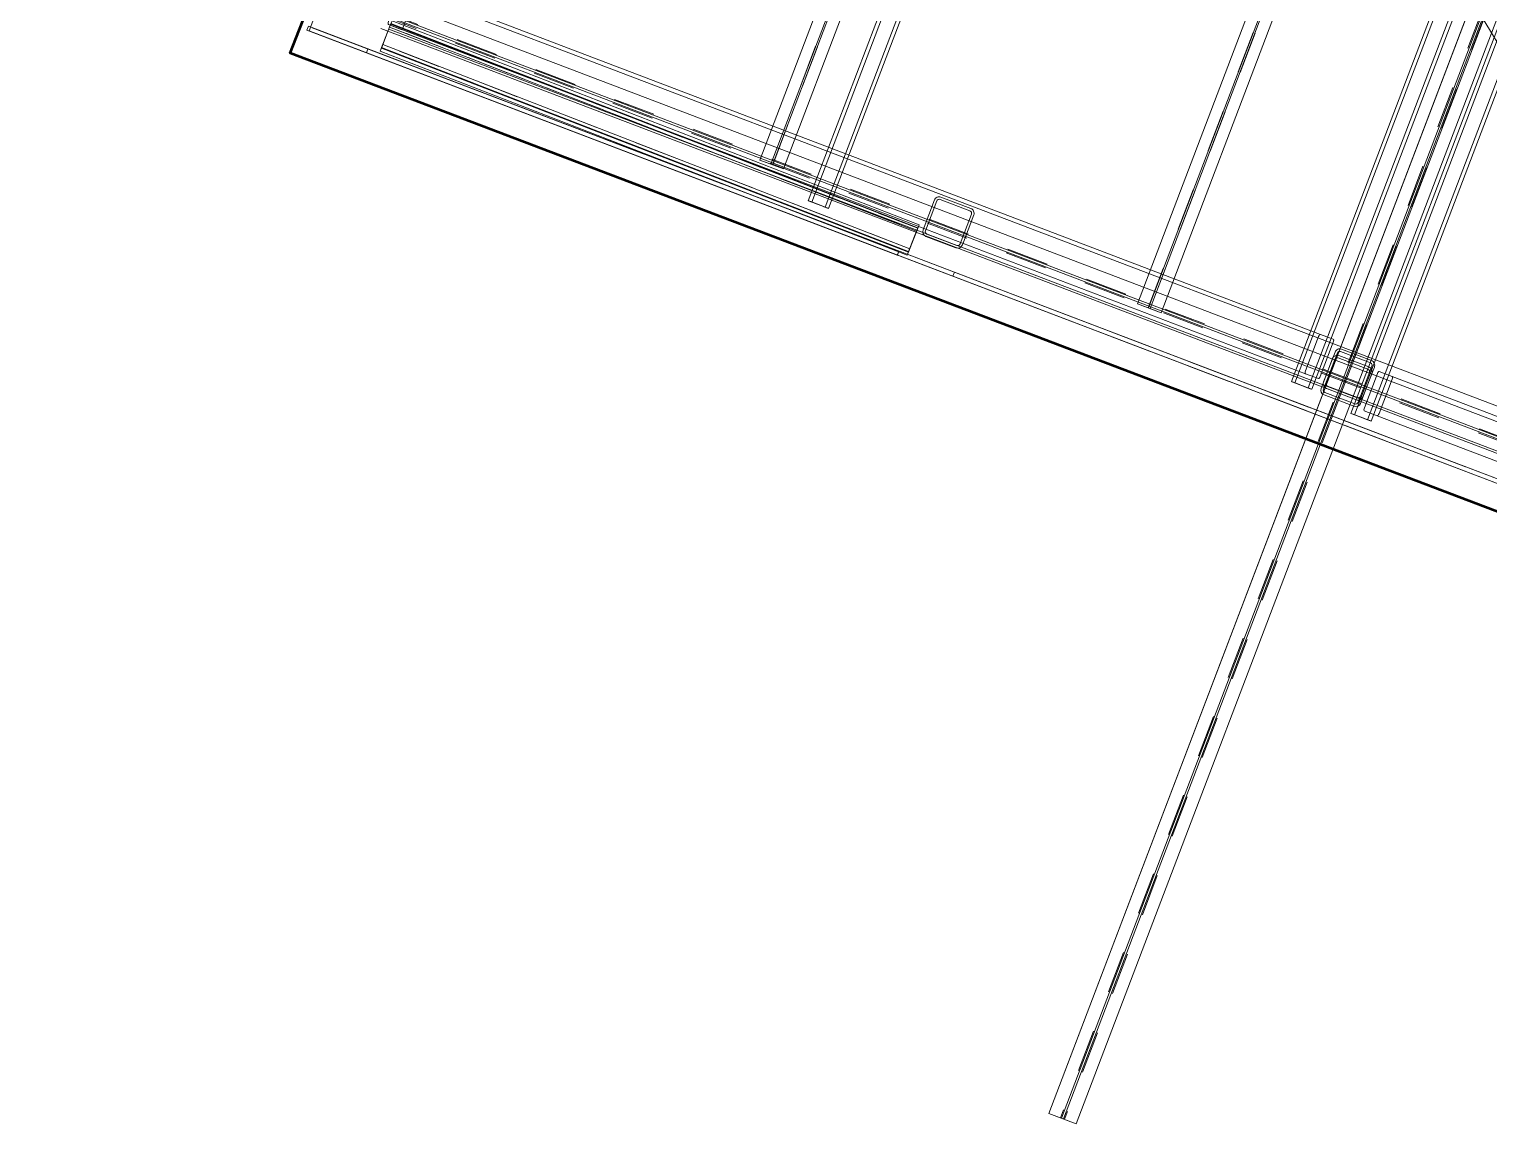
# Model space of a CAD drawing. Header units: metres. Extents: x -207 to 292, y -187 to 169.
# Drawn here: x -86.899 to -83.43, y -26.716 to -24.115 of the extents above; entities that cross this region are included whole.
import ezdxf

# ---------------------------------------------------------------- set-up
doc = ezdxf.new("R2010")
doc.units = ezdxf.units.M
for name, pattern in [('Elevado', [0.003969, 0.002381, -0.001587]), ('Oculto', [0.007144, 0.004763, -0.002381]), ('Overhead', [0.003969, 0.002381, -0.001587])]:
    doc.linetypes.add(name, pattern=pattern)
for name, color, linetype, lineweight in [('A-DETL-GENF', 7, 'Continuous', 9), ('A-DETL-MEDM', 7, 'Continuous', 9), ('A-DOOR', 7, 'Continuous', 9), ('A-GLAZ', 7, 'Continuous', 9), ('A-ROOF', 7, 'Continuous', 9), ('edificios', 7, 'Continuous', 50), ('EQUIPOS PIS', 7, 'Continuous', 9), ('I-WALL', 7, 'Continuous', 9), ('S-BEAM', 7, 'Continuous', 9), ('S-COLS', 7, 'Continuous', 9)]:
    doc.layers.add(name, color=color, linetype=linetype, lineweight=lineweight)
doc.layers.add('PR10-ARQ-PL-001-Emplazamiento-C-1_dwg', color=7, linetype='Continuous', lineweight=9, true_color=0x767676)

# ---------------------------------------------------------------- blocks, each defined once
blk = doc.blocks.new('FCA_N_Columna de acero - 100 x 100 mm-2088824-PLANTA EMPLAZAMIENTO ACTUALIZADO')
at = {"layer": 'S-COLS'}
for p, q in [((-0.05, -0.038), (-0.05, 0.038)), ((-0.05, -0.038), (-0.05, 0.038)), ((-0.044, 0.038), (-0.044, -0.038)), ((-0.044, 0.038), (-0.044, -0.038)), ((-0.038, 0.05), (0.038, 0.05)), ((-0.038, 0.05), (0.038, 0.05)), ((0.038, 0.044), (-0.038, 0.044)), ((0.038, 0.044), (-0.038, 0.044)), ((0.044, -0.038), (0.044, 0.038)), ((0.044, -0.038), (0.044, 0.038)), ((0.05, 0.038), (0.05, -0.038)), ((0.05, 0.038), (0.05, -0.038)), ((-0.038, -0.044), (0.038, -0.044)), ((-0.038, -0.044), (0.038, -0.044)), ((0.038, -0.05), (-0.038, -0.05)), ((0.038, -0.05), (-0.038, -0.05))]:
    blk.add_line(p, q, dxfattribs=at)
for centre, radius, start, end in [((-0.038, 0.038), 0.012, 90, 180), ((-0.038, 0.038), 0.012, 90, 180), ((-0.038, 0.038), 0.006, 90, 180), ((-0.038, 0.038), 0.006, 90, 180), ((0.038, 0.038), 0.012, 360, 90), ((0.038, 0.038), 0.012, 360, 90), ((0.038, 0.038), 0.006, 360, 90), ((0.038, 0.038), 0.006, 360, 90), ((-0.038, -0.038), 0.012, 180, 270), ((-0.038, -0.038), 0.012, 180, 270), ((-0.038, -0.038), 0.006, 180, 270), ((-0.038, -0.038), 0.006, 180, 270), ((0.038, -0.038), 0.012, 270, 360), ((0.038, -0.038), 0.006, 270, 360), ((0.038, -0.038), 0.012, 270, 360), ((0.038, -0.038), 0.006, 270, 360)]:
    blk.add_arc(centre, radius, start, end, dxfattribs=at)
blk = doc.blocks.new('MT-T estructural - MT100X6_0-2095929-PLANTA EMPLAZAMIENTO ACTUALIZADO')
at = {"layer": 'S-BEAM'}
for p, q in [((-5.9815, 0.03), (5.9815, 0.03)), ((-5.9815, 0.03), (5.9815, 0.03)), ((5.9815, 0.002), (-5.9815, 0.002)), ((-5.9815, 0.002), (5.9815, 0.002)), ((5.9815, 0.0068), (5.9815, 0.03)), ((5.9815, 0.03), (5.9815, -0.03)), ((5.9815, 0.0068), (5.9815, 0.002)), ((5.9815, -0.002), (5.9815, 0.002)), ((-5.9815, -0.002), (5.9815, -0.002)), ((-5.9815, -0.002), (5.9815, -0.002)), ((5.9815, -0.03), (-5.9815, -0.03)), ((-5.9815, -0.03), (5.9815, -0.03)), ((5.9815, -0.002), (5.9815, -0.0068)), ((5.9815, -0.03), (5.9815, -0.0068))]:
    blk.add_line(p, q, dxfattribs=at)
at = {"layer": 'S-BEAM', "linetype": 'Oculto'}
for p, q in [((5.9815, 0.0025), (-5.9815, 0.0025)), ((5.9815, -0.0025), (-5.9815, -0.0025))]:
    blk.add_line(p, q, dxfattribs=at)
blk = doc.blocks.new('UC-Perfil universal - 120x070x50UC-2123569-PLANTA EMPLAZAMIENTO ACTUALIZADO')
at = {"layer": 'S-BEAM'}
for p, q in [((2.439, 0.035), (-2.44, 0.035)), ((-2.44, 0.035), (2.439, 0.035)), ((-2.44, 0.035), (2.439, 0.035)), ((-2.44, 0.035), (2.439, 0.035)), ((-2.44, 0.0025), (2.439, 0.0025)), ((2.439, -0.0025), (-2.44, -0.0025)), ((-2.44, -0.035), (2.439, -0.035)), ((-2.44, -0.035), (2.439, -0.035)), ((-2.44, -0.035), (2.439, -0.035)), ((-2.44, -0.035), (2.439, -0.035))]:
    blk.add_line(p, q, dxfattribs=at)
at = {"layer": 'S-BEAM', "linetype": 'Oculto'}
for p, q in [((2.439, 0.00495), (-2.44, 0.00495)), ((2.439, -0.00495), (-2.44, -0.00495))]:
    blk.add_line(p, q, dxfattribs=at)
blk = doc.blocks.new('SQR - Barras cuadradas con bordes redondeados - SQR 100x100-2138660-PLANTA EMPLAZAMIENTO ACTUALIZADO')
at = {"layer": 'S-BEAM'}
for p, q in [((2.444, 0.05), (-2.397, 0.05)), ((-2.397, -0.05), (2.444, -0.05))]:
    blk.add_line(p, q, dxfattribs=at)
blk = doc.blocks.new('SQR - Barras cuadradas con bordes redondeados - SQR 100x100-2139713-PLANTA EMPLAZAMIENTO ACTUALIZADO')
at = {"layer": 'S-BEAM'}
for p, q in [((-29.2824, -46.4132), (-31.4437, -45.5378)), ((-31.4437, -45.5378), (-31.4134, -45.55)), ((-31.481, -45.6236), (-31.4483, -45.5428)), ((-31.4136, -45.5569), (-31.4463, -45.6377)), ((-31.4812, -45.6304), (-29.3199, -46.5059)), ((-31.4509, -45.6427), (-31.4812, -45.6304)), ((-29.287, -46.4182), (-29.3197, -46.499)), ((-29.285, -46.5131), (-29.2523, -46.4323)), ((-29.2521, -46.4254), (-29.2824, -46.4132)), ((-29.3199, -46.5059), (-29.2896, -46.5181))]:
    blk.add_line(p, q, dxfattribs=at)
for centre, start_param, end_param in [((-31.4461, -45.5437), 0, 1.570796), ((-31.4158, -45.556), 4.712389, 6.283185), ((-31.4788, -45.6245), 1.570796, 3.141593), ((-31.4485, -45.6368), 3.141593, 4.712389), ((-29.2848, -46.4191), 0, 1.570796), ((-29.2545, -46.4314), 4.712389, 6.283185), ((-29.3175, -46.4999), 1.570796, 3.141593), ((-29.2872, -46.5122), 3.141593, 4.712389)]:
    blk.add_ellipse(centre, major_axis=(0.0024, 0.00593), ratio=0.374607, start_param=start_param, end_param=end_param, dxfattribs=at)
blk = doc.blocks.new('SQR - Barras cuadradas con bordes redondeados - SQR 100x100-2139714-PLANTA EMPLAZAMIENTO ACTUALIZADO')
at = {"layer": 'S-BEAM'}
for p, q in [((-29.1491, -46.5091), (-29.1818, -46.59)), ((-29.1142, -46.5164), (-29.1444, -46.5041)), ((-29.1471, -46.604), (-29.1144, -46.5232)), ((-26.9588, -47.3894), (-29.1142, -46.5164)), ((-29.182, -46.5968), (-29.1517, -46.6091)), ((-29.1517, -46.6091), (-26.9964, -47.4821)), ((-26.9891, -47.3771), (-26.9588, -47.3894)), ((-27.0265, -47.463), (-26.9937, -47.3821)), ((-26.959, -47.3962), (-26.9917, -47.477)), ((-26.9964, -47.4821), (-27.0266, -47.4698))]:
    blk.add_line(p, q, dxfattribs=at)
for centre, start_param, end_param in [((-29.1468, -46.51), 0, 1.570796), ((-29.1166, -46.5223), 4.712389, 6.283185), ((-29.1796, -46.5909), 1.570796, 3.141593), ((-29.1493, -46.6031), 3.141593, 4.712389), ((-26.9915, -47.383), 0, 1.570796), ((-26.9612, -47.3953), 4.712389, 6.283185), ((-27.0242, -47.4639), 1.570796, 3.141593), ((-26.994, -47.4761), 3.141593, 4.712389)]:
    blk.add_ellipse(centre, major_axis=(0.0024, 0.00593), ratio=0.374545, start_param=start_param, end_param=end_param, dxfattribs=at)
blk = doc.blocks.new('FCA_N_Columna de acero - 100 x 100 mm-2139763-PLANTA EMPLAZAMIENTO ACTUALIZADO')
at = {"layer": 'S-COLS'}
for p, q in [((-0.05, -0.038), (-0.05, 0.038)), ((-0.05, -0.038), (-0.05, 0.038)), ((-0.044, 0.038), (-0.044, -0.038)), ((-0.044, 0.038), (-0.044, -0.038)), ((-0.038, 0.05), (0.038, 0.05)), ((-0.038, 0.05), (0.038, 0.05)), ((0.038, 0.044), (-0.038, 0.044)), ((0.038, 0.044), (-0.038, 0.044)), ((0.044, -0.038), (0.044, 0.038)), ((0.044, -0.038), (0.044, 0.038)), ((0.05, 0.038), (0.05, -0.038)), ((0.05, 0.038), (0.05, -0.038)), ((-0.038, -0.044), (0.038, -0.044)), ((-0.038, -0.044), (0.038, -0.044)), ((0.038, -0.05), (-0.038, -0.05)), ((0.038, -0.05), (-0.038, -0.05))]:
    blk.add_line(p, q, dxfattribs=at)
for centre, radius, start, end in [((-0.038, 0.038), 0.012, 90, 180), ((-0.038, 0.038), 0.012, 90, 180), ((-0.038, 0.038), 0.006, 90, 180), ((-0.038, 0.038), 0.006, 90, 180), ((0.038, 0.038), 0.012, 360, 90), ((0.038, 0.038), 0.012, 360, 90), ((0.038, 0.038), 0.006, 360, 90), ((0.038, 0.038), 0.006, 360, 90), ((-0.038, -0.038), 0.012, 180, 270), ((-0.038, -0.038), 0.012, 180, 270), ((-0.038, -0.038), 0.006, 180, 270), ((-0.038, -0.038), 0.006, 180, 270), ((0.038, -0.038), 0.012, 270, 360), ((0.038, -0.038), 0.006, 270, 360), ((0.038, -0.038), 0.012, 270, 360), ((0.038, -0.038), 0.006, 270, 360)]:
    blk.add_arc(centre, radius, start, end, dxfattribs=at)
blk = doc.blocks.new('M_Door-Opening - 1900 x 2800 mm-2140832-PLANTA EMPLAZAMIENTO ACTUALIZADO')
at = {"layer": 'A-DETL-GENF', "linetype": 'Overhead'}
for p, q in [((0.9418, 0.005), (-0.9582, 0.005)), ((-0.9582, -0.005), (0.9418, -0.005))]:
    blk.add_line(p, q, dxfattribs=at)
at = {"layer": 'A-DETL-MEDM'}
for p, q in [((-0.9582, 0.005), (-0.9582, -0.005)), ((0.9418, -0.005), (0.9418, 0.005))]:
    blk.add_line(p, q, dxfattribs=at)
blk = doc.blocks.new('FCA_N_Columna de acero - 100 x 100 mm-2141050-PLANTA EMPLAZAMIENTO ACTUALIZADO')
at = {"layer": 'S-COLS'}
for p, q in [((-0.05, -0.038), (-0.05, 0.038)), ((-0.05, -0.038), (-0.05, 0.038)), ((-0.044, 0.038), (-0.044, -0.038)), ((-0.044, 0.038), (-0.044, -0.038)), ((-0.038, 0.05), (0.038, 0.05)), ((-0.038, 0.05), (0.038, 0.05)), ((0.038, 0.044), (-0.038, 0.044)), ((0.038, 0.044), (-0.038, 0.044)), ((0.044, -0.038), (0.044, 0.038)), ((0.044, -0.038), (0.044, 0.038)), ((0.05, 0.038), (0.05, -0.038)), ((0.05, 0.038), (0.05, -0.038)), ((-0.038, -0.044), (0.038, -0.044)), ((-0.038, -0.044), (0.038, -0.044)), ((0.038, -0.05), (-0.038, -0.05)), ((0.038, -0.05), (-0.038, -0.05))]:
    blk.add_line(p, q, dxfattribs=at)
for centre, radius, start, end in [((-0.038, 0.038), 0.012, 90, 180), ((-0.038, 0.038), 0.012, 90, 180), ((-0.038, 0.038), 0.006, 90, 180), ((-0.038, 0.038), 0.006, 90, 180), ((0.038, 0.038), 0.012, 360, 90), ((0.038, 0.038), 0.012, 360, 90), ((0.038, 0.038), 0.006, 360, 90), ((0.038, 0.038), 0.006, 360, 90), ((-0.038, -0.038), 0.012, 180, 270), ((-0.038, -0.038), 0.012, 180, 270), ((-0.038, -0.038), 0.006, 180, 270), ((-0.038, -0.038), 0.006, 180, 270), ((0.038, -0.038), 0.012, 270, 360), ((0.038, -0.038), 0.006, 270, 360), ((0.038, -0.038), 0.012, 270, 360), ((0.038, -0.038), 0.006, 270, 360)]:
    blk.add_arc(centre, radius, start, end, dxfattribs=at)
blk = doc.blocks.new('Ventana-Hueco cuadrado - 1350 x 0900mm-2142439-PLANTA EMPLAZAMIENTO ACTUALIZADO')
at = {"layer": 'A-GLAZ'}
for p, q in [((-0.6832, -0.005), (-0.6832, 0.005)), ((0.6668, 0.005), (0.6668, -0.005))]:
    blk.add_line(p, q, dxfattribs=at)
at = {"layer": 'A-GLAZ', "linetype": 'Elevado'}
for p, q in [((-0.6832, 0.005), (0.6668, 0.005)), ((0.6668, -0.005), (-0.6832, -0.005))]:
    blk.add_line(p, q, dxfattribs=at)
blk = doc.blocks.new('HSS-Sección estructural hueca - HSS40_0X70_0X9_5-2160613-PLANTA EMPLAZAMIENTO ACTUALIZADO')
at = {"layer": 'S-BEAM'}
for p, q in [((-24.6715, -35.3874), (-29.2141, -46.6023)), ((-24.6633, -35.3907), (-29.2059, -46.6057)), ((-29.1746, -46.6183), (-24.632, -35.4034)), ((-29.1664, -46.6217), (-24.6238, -35.4067)), ((-29.2141, -46.6023), (-29.2033, -46.6067)), ((-29.2022, -46.6071), (-29.2131, -46.6027)), ((-29.2004, -46.6079), (-29.2059, -46.6057)), ((-29.2054, -46.6059), (-29.1945, -46.6103)), ((-29.2033, -46.6067), (-29.1994, -46.6083)), ((-29.2022, -46.6071), (-29.1811, -46.6157)), ((-29.1966, -46.6094), (-29.2004, -46.6079)), ((-29.1994, -46.6083), (-29.1783, -46.6168)), ((-29.186, -46.6137), (-29.1966, -46.6094)), ((-29.1839, -46.6146), (-29.1945, -46.6103)), ((-29.1751, -46.6181), (-29.186, -46.6137)), ((-29.1839, -46.6146), (-29.1801, -46.6161)), ((-29.1772, -46.6173), (-29.1811, -46.6157)), ((-29.1746, -46.6183), (-29.1801, -46.6161)), ((-29.1783, -46.6168), (-29.1674, -46.6212)), ((-29.1772, -46.6173), (-29.1664, -46.6217))]:
    blk.add_line(p, q, dxfattribs=at)
blk = doc.blocks.new('HSS-Sección estructural hueca - HSS40_0X70_0X9_5-2161962-PLANTA EMPLAZAMIENTO ACTUALIZADO')
at = {"layer": 'S-BEAM'}
for p, q in [((-25.9723, -34.9107), (-30.4924, -46.07)), ((-25.964, -34.914), (-30.4841, -46.0733)), ((-30.4529, -46.086), (-25.9328, -34.9266)), ((-30.4446, -46.0893), (-25.9245, -34.93)), ((-30.4924, -46.07), (-30.4815, -46.0744)), ((-30.4914, -46.0704), (-30.4805, -46.0748)), ((-30.4787, -46.0755), (-30.4841, -46.0733)), ((-30.4727, -46.0779), (-30.4836, -46.0735)), ((-30.4777, -46.0759), (-30.4815, -46.0744)), ((-30.4805, -46.0748), (-30.4593, -46.0834)), ((-30.4787, -46.0755), (-30.4749, -46.0771)), ((-30.4777, -46.0759), (-30.4565, -46.0845)), ((-30.4643, -46.0813), (-30.4749, -46.0771)), ((-30.4621, -46.0822), (-30.4727, -46.0779)), ((-30.4643, -46.0813), (-30.4534, -46.0858)), ((-30.4583, -46.0838), (-30.4621, -46.0822)), ((-30.4593, -46.0834), (-30.4555, -46.0849)), ((-30.4529, -46.086), (-30.4583, -46.0838)), ((-30.4456, -46.0889), (-30.4565, -46.0845)), ((-30.4555, -46.0849), (-30.4446, -46.0893))]:
    blk.add_line(p, q, dxfattribs=at)
blk = doc.blocks.new('HSS-Sección estructural hueca - HSS40_0X70_0X9_5-2168691-PLANTA EMPLAZAMIENTO ACTUALIZADO')
at = {"layer": 'S-BEAM'}
for p, q in [((-79.6121, -13.6935), (-83.8991, -24.9519)), ((-79.6038, -13.6967), (-83.8908, -24.9551)), ((-83.8593, -24.9671), (-79.5723, -13.7087)), ((-83.851, -24.9702), (-79.564, -13.7118)), ((-83.8991, -24.9519), (-83.8882, -24.9561)), ((-83.8981, -24.9523), (-83.8871, -24.9565)), ((-83.8854, -24.9572), (-83.8908, -24.9551)), ((-83.8793, -24.9594), (-83.8903, -24.9553)), ((-83.8843, -24.9575), (-83.8882, -24.9561)), ((-83.8871, -24.9565), (-83.8658, -24.9646)), ((-83.8854, -24.9572), (-83.8815, -24.9586)), ((-83.8843, -24.9575), (-83.863, -24.9657)), ((-83.8708, -24.9627), (-83.8815, -24.9586)), ((-83.8687, -24.9635), (-83.8793, -24.9594)), ((-83.8708, -24.9627), (-83.8598, -24.9669)), ((-83.8648, -24.965), (-83.8687, -24.9635)), ((-83.8658, -24.9646), (-83.862, -24.9661)), ((-83.8593, -24.9671), (-83.8648, -24.965)), ((-83.852, -24.9698), (-83.863, -24.9657)), ((-83.862, -24.9661), (-83.851, -24.9702))]:
    blk.add_line(p, q, dxfattribs=at)
blk = doc.blocks.new('UC-Perfil universal - 120x070x50UC-2162488-PLANTA EMPLAZAMIENTO ACTUALIZADO')
at = {"layer": 'S-BEAM'}
for p, q in [((-3.01, 0.035), (-3.01, -0.035)), ((-3.01, -0.035), (-3.01, 0.035)), ((-3.01, 0.035), (-3.01, 0.0075)), ((-3.01, 0.0075), (-3.01, 0.035)), ((3.01, 0.035), (-3.01, 0.035)), ((-3.01, 0.035), (3.01, 0.035)), ((-3.01, 0.035), (3.01, 0.035)), ((-3.01, 0.035), (3.01, 0.035)), ((3.01, 0.035), (3.01, 0.0075)), ((3.01, 0.0075), (3.01, 0.035)), ((3.01, 0.035), (3.01, -0.035)), ((3.01, -0.035), (3.01, 0.035)), ((-3.01, 0.0025), (-3.01, 0.0075)), ((-3.01, 0.0025), (-3.01, 0.0075)), ((-3.01, 0.0025), (3.01, 0.0025)), ((3.01, 0.0075), (3.01, 0.0025)), ((3.01, 0.0075), (3.01, 0.0025)), ((3.01, -0.0025), (-3.01, -0.0025)), ((-3.01, -0.0075), (-3.01, -0.0025)), ((-3.01, -0.0075), (-3.01, -0.0025)), ((-3.01, -0.035), (-3.01, -0.0075)), ((-3.01, -0.0075), (-3.01, -0.035)), ((3.01, -0.0025), (3.01, -0.0075)), ((3.01, -0.0025), (3.01, -0.0075)), ((3.01, -0.035), (3.01, -0.0075)), ((3.01, -0.0075), (3.01, -0.035)), ((-3.01, -0.035), (3.01, -0.035)), ((-3.01, -0.035), (3.01, -0.035)), ((-3.01, -0.035), (3.01, -0.035)), ((-3.01, -0.035), (3.01, -0.035))]:
    blk.add_line(p, q, dxfattribs=at)
at = {"layer": 'S-BEAM', "linetype": 'Oculto'}
for p, q in [((3.01, 0.00495), (-3.01, 0.00495)), ((3.01, -0.00495), (-3.01, -0.00495))]:
    blk.add_line(p, q, dxfattribs=at)
blk = doc.blocks.new('HSS-Sección estructural hueca - HSS40_0X70_0X9_5-2168695-PLANTA EMPLAZAMIENTO ACTUALIZADO')
at = {"layer": 'S-BEAM'}
for p, q in [((0.6715, 0.035), (-0.6715, 0.035)), ((-0.6715, 0.035), (-0.6715, 0.0172)), ((-0.6715, 0.035), (-0.6715, 0.0172)), ((0.6715, 0.0172), (0.6715, 0.035)), ((0.6715, 0.0172), (0.6715, 0.035)), ((0.6715, 0.0261), (-0.6715, 0.0261)), ((-0.6715, 0.0172), (-0.6715, 0.0261)), ((-0.6715, 0.0172), (-0.6715, 0.0261)), ((-0.6715, 0.0172), (-0.6715, -0.0172)), ((-0.6715, -0.0172), (-0.6715, 0.0172)), ((-0.6715, -0.0172), (-0.6715, 0.0172)), ((-0.6715, 0.0172), (-0.6715, -0.0172)), ((0.6715, 0.0261), (0.6715, 0.0172)), ((0.6715, 0.0261), (0.6715, 0.0172)), ((0.6715, 0.0172), (0.6715, -0.0172)), ((0.6715, -0.0172), (0.6715, 0.0172)), ((0.6715, -0.0172), (0.6715, 0.0172)), ((0.6715, 0.0172), (0.6715, -0.0172)), ((-0.6715, -0.0172), (-0.6715, -0.035)), ((-0.6715, -0.0172), (-0.6715, -0.035)), ((-0.6715, -0.0261), (-0.6715, -0.0172)), ((-0.6715, -0.0261), (-0.6715, -0.0172)), ((-0.6715, -0.0261), (0.6715, -0.0261)), ((0.6715, -0.035), (0.6715, -0.0172)), ((0.6715, -0.035), (0.6715, -0.0172)), ((0.6715, -0.0172), (0.6715, -0.0261)), ((0.6715, -0.0172), (0.6715, -0.0261)), ((-0.6715, -0.035), (0.6715, -0.035))]:
    blk.add_line(p, q, dxfattribs=at)
at = {"layer": 'S-BEAM', "linetype": 'Oculto'}
for p, q in [((0.6715, 0.0261), (-0.6715, 0.0261)), ((0.6715, -0.0261), (-0.6715, -0.0261))]:
    blk.add_line(p, q, dxfattribs=at)
blk = doc.blocks.new('HSS-Sección estructural hueca - HSS40_0X70_0X9_5-2168696-PLANTA EMPLAZAMIENTO ACTUALIZADO')
at = {"layer": 'S-BEAM'}
for p, q in [((0.6715, 0.035), (-0.6715, 0.035)), ((-0.6715, 0.035), (-0.6715, 0.0172)), ((-0.6715, 0.035), (-0.6715, 0.0172)), ((0.6715, 0.0172), (0.6715, 0.035)), ((0.6715, 0.0172), (0.6715, 0.035)), ((0.6715, 0.0261), (-0.6715, 0.0261)), ((-0.6715, 0.0172), (-0.6715, 0.0261)), ((-0.6715, 0.0172), (-0.6715, 0.0261)), ((-0.6715, 0.0172), (-0.6715, -0.0172)), ((-0.6715, -0.0172), (-0.6715, 0.0172)), ((-0.6715, -0.0172), (-0.6715, 0.0172)), ((-0.6715, 0.0172), (-0.6715, -0.0172)), ((0.6715, 0.0261), (0.6715, 0.0172)), ((0.6715, 0.0261), (0.6715, 0.0172)), ((0.6715, 0.0172), (0.6715, -0.0172)), ((0.6715, -0.0172), (0.6715, 0.0172)), ((0.6715, -0.0172), (0.6715, 0.0172)), ((0.6715, 0.0172), (0.6715, -0.0172)), ((-0.6715, -0.0172), (-0.6715, -0.035)), ((-0.6715, -0.0172), (-0.6715, -0.035)), ((-0.6715, -0.0261), (-0.6715, -0.0172)), ((-0.6715, -0.0261), (-0.6715, -0.0172)), ((-0.6715, -0.0261), (0.6715, -0.0261)), ((0.6715, -0.035), (0.6715, -0.0172)), ((0.6715, -0.035), (0.6715, -0.0172)), ((0.6715, -0.0172), (0.6715, -0.0261)), ((0.6715, -0.0172), (0.6715, -0.0261)), ((-0.6715, -0.035), (0.6715, -0.035))]:
    blk.add_line(p, q, dxfattribs=at)
at = {"layer": 'S-BEAM', "linetype": 'Oculto'}
for p, q in [((0.6715, 0.0261), (-0.6715, 0.0261)), ((0.6715, -0.0261), (-0.6715, -0.0261))]:
    blk.add_line(p, q, dxfattribs=at)
blk = doc.blocks.new('HSS-Sección estructural hueca - HSS40_0X70_0X9_5-2168697-PLANTA EMPLAZAMIENTO ACTUALIZADO')
at = {"layer": 'S-BEAM'}
for p, q in [((0.6715, 0.035), (-0.6715, 0.035)), ((-0.6715, 0.035), (-0.6715, 0.0172)), ((-0.6715, 0.035), (-0.6715, 0.0172)), ((0.6715, 0.0172), (0.6715, 0.035)), ((0.6715, 0.0172), (0.6715, 0.035)), ((0.6715, 0.0261), (-0.6715, 0.0261)), ((-0.6715, 0.0172), (-0.6715, 0.0261)), ((-0.6715, 0.0172), (-0.6715, 0.0261)), ((-0.6715, 0.0172), (-0.6715, -0.0172)), ((-0.6715, -0.0172), (-0.6715, 0.0172)), ((-0.6715, -0.0172), (-0.6715, 0.0172)), ((-0.6715, 0.0172), (-0.6715, -0.0172)), ((0.6715, 0.0261), (0.6715, 0.0172)), ((0.6715, 0.0261), (0.6715, 0.0172)), ((0.6715, 0.0172), (0.6715, -0.0172)), ((0.6715, -0.0172), (0.6715, 0.0172)), ((0.6715, -0.0172), (0.6715, 0.0172)), ((0.6715, 0.0172), (0.6715, -0.0172)), ((-0.6715, -0.0172), (-0.6715, -0.035)), ((-0.6715, -0.0172), (-0.6715, -0.035)), ((-0.6715, -0.0261), (-0.6715, -0.0172)), ((-0.6715, -0.0261), (-0.6715, -0.0172)), ((-0.6715, -0.0261), (0.6715, -0.0261)), ((0.6715, -0.035), (0.6715, -0.0172)), ((0.6715, -0.035), (0.6715, -0.0172)), ((0.6715, -0.0172), (0.6715, -0.0261)), ((0.6715, -0.0172), (0.6715, -0.0261)), ((-0.6715, -0.035), (0.6715, -0.035))]:
    blk.add_line(p, q, dxfattribs=at)
at = {"layer": 'S-BEAM', "linetype": 'Oculto'}
for p, q in [((0.6715, 0.0261), (-0.6715, 0.0261)), ((0.6715, -0.0261), (-0.6715, -0.0261))]:
    blk.add_line(p, q, dxfattribs=at)
blk = doc.blocks.new('YADRAN_LASQUEMAS_ARQ_MO_008_EEMM 100-200_rvt-1-PLANTA EMPLAZAMIENTO ACTUALIZADO')
at = {"layer": 'A-ROOF'}
for p, q in [((-81.914, -12.7746), (-86.2336, -24.1189)), ((-86.2336, -24.1189), (-81.914, -12.7746)), ((-83.8052, -25.0436), (-79.4855, -13.6993)), ((-83.8052, -25.0436), (-79.4855, -13.6993)), ((-86.2336, -24.1189), (-83.8052, -25.0436)), ((-83.8052, -25.0436), (-86.2336, -24.1189)), ((-83.8052, -25.0436), (-81.3774, -25.968)), ((-81.3774, -25.968), (-83.8052, -25.0436))]:
    blk.add_line(p, q, dxfattribs=at)
at = {"layer": 'I-WALL'}
for p, q in [((-86.2351, -24.1077), (-86.2387, -24.117)), ((-86.2387, -24.117), (-86.2351, -24.1077)), ((-83.8052, -25.0436), (-86.2387, -24.117)), ((-86.2387, -24.117), (-84.7036, -24.7015)), ((-86.2351, -24.1077), (-83.8016, -25.0343)), ((-84.7001, -24.6922), (-86.2258, -24.1112)), ((-86.0937, -24.1615), (-86.0973, -24.1708)), ((-86.0973, -24.1708), (-86.0937, -24.1615)), ((-86.0973, -24.1708), (-84.8357, -24.6512)), ((-84.8357, -24.6512), (-86.0973, -24.1708)), ((-86.0937, -24.1615), (-84.8321, -24.6419)), ((-84.8321, -24.6419), (-86.0937, -24.1615)), ((-84.8357, -24.6512), (-84.8321, -24.6419)), ((-84.8357, -24.6512), (-84.8321, -24.6419)), ((-84.7001, -24.6922), (-84.7036, -24.7015)), ((-84.7001, -24.6922), (-84.7036, -24.7015)), ((-82.9245, -25.3683), (-84.7001, -24.6922)), ((-84.7036, -24.7015), (-82.928, -25.3776)), ((-83.8016, -25.0343), (-83.8052, -25.0436)), ((-83.8016, -25.0343), (-81.3692, -25.9605)), ((-81.3728, -25.9698), (-83.8052, -25.0436))]:
    blk.add_line(p, q, dxfattribs=at)
at = {"layer": 'A-DOOR', "lineweight": 9, "rotation": 339.1544328779303}
blk.add_blockref('M_Door-Opening - 1900 x 2800 mm-2140832-PLANTA EMPLAZAMIENTO ACTUALIZADO', (-83.8064, -25.0378), dxfattribs=at)
at = {"layer": 'A-GLAZ', "lineweight": 9, "rotation": 339.1544328779303}
blk.add_blockref('Ventana-Hueco cuadrado - 1350 x 0900mm-2142439-PLANTA EMPLAZAMIENTO ACTUALIZADO', (-85.457, -24.4093), dxfattribs=at)
at = {"layer": 'S-BEAM', "lineweight": 9, "extrusion": (0, 0, -1), "rotation": 290.8455671220682}
for p in [(83.0057, -18.8462), (82.1086, -19.1878)]:
    blk.add_blockref('MT-T estructural - MT100X6_0-2095929-PLANTA EMPLAZAMIENTO ACTUALIZADO', p, dxfattribs=at)
at = {"layer": 'S-BEAM', "lineweight": 9}
for name, p, rotation in [('HSS-Sección estructural hueca - HSS40_0X70_0X9_5-2161962-PLANTA EMPLAZAMIENTO ACTUALIZADO', (-55.5299, 22.1785), 1.204432877931757), ('HSS-Sección estructural hueca - HSS40_0X70_0X9_5-2160613-PLANTA EMPLAZAMIENTO ACTUALIZADO', (-55.5299, 22.1785), 1.20443287793206), ('UC-Perfil universal - 120x070x50UC-2162488-PLANTA EMPLAZAMIENTO ACTUALIZADO', (-83.372, -23.8902), 69.15398606550464), ('SQR - Barras cuadradas con bordes redondeados - SQR 100x100-2139713-PLANTA EMPLAZAMIENTO ACTUALIZADO', (-55.5299, 22.1785), 1.20443287793206), ('SQR - Barras cuadradas con bordes redondeados - SQR 100x100-2138660-PLANTA EMPLAZAMIENTO ACTUALIZADO', (-83.7861, -24.9209), 339.1544328779317), ('UC-Perfil universal - 120x070x50UC-2123569-PLANTA EMPLAZAMIENTO ACTUALIZADO', (-83.7705, -24.9482), 339.1544328779316), ('HSS-Sección estructural hueca - HSS40_0X70_0X9_5-2168695-PLANTA EMPLAZAMIENTO ACTUALIZADO', (-85.4256, -24.3765), 158.8377049273741), ('HSS-Sección estructural hueca - HSS40_0X70_0X9_5-2168696-PLANTA EMPLAZAMIENTO ACTUALIZADO', (-85.4256, -24.3765), 338.8377049273741), ('HSS-Sección estructural hueca - HSS40_0X70_0X9_5-2168697-PLANTA EMPLAZAMIENTO ACTUALIZADO', (-85.4229, -24.3695), 338.8377049273741), ('SQR - Barras cuadradas con bordes redondeados - SQR 100x100-2139714-PLANTA EMPLAZAMIENTO ACTUALIZADO', (-55.5299, 22.1785), 1.20443287793206)]:
    blk.add_blockref(name, p, dxfattribs=dict(at, rotation=rotation))
blk.add_blockref('HSS-Sección estructural hueca - HSS40_0X70_0X9_5-2168691-PLANTA EMPLAZAMIENTO ACTUALIZADO', (0, 0), dxfattribs=at)
at = {"layer": 'S-COLS', "lineweight": 9, "rotation": 339.1544328779319}
for name, p in [('FCA_N_Columna de acero - 100 x 100 mm-2141050-PLANTA EMPLAZAMIENTO ACTUALIZADO', (-84.7143, -24.5738)), ('FCA_N_Columna de acero - 100 x 100 mm-2088824-PLANTA EMPLAZAMIENTO ACTUALIZADO', (-83.7685, -24.9504)), ('FCA_N_Columna de acero - 100 x 100 mm-2139763-PLANTA EMPLAZAMIENTO ACTUALIZADO', (-83.7624, -24.9352))]:
    blk.add_blockref(name, p, dxfattribs=at)
blk = doc.blocks.new('PR10-ARQ-PL-001-Emplazamiento-C-1_dwg-674643-PLANTA EMPLAZAMIENTO ACTUALIZADO')
at = {"layer": 'EQUIPOS PIS'}
h = blk.add_hatch(dxfattribs=at)
h.set_pattern_fill('FP_3', color=256, style=0, pattern_type=2)
h.set_pattern_definition([(121, (-655750.258, -5498481.082), (-2.286065191, -1.3736065458), [])])
h.paths.add_polyline_path([(-81.3986, -26.0249), (-76.9331, -14.6242), (-81.8132, -12.7707), (-86.2787, -24.1714), (-86.0159, -24.2712)])
at = {"layer": 'edificios', "flags": 128}
blk.add_lwpolyline([(-81.3986, -26.0249), (-86.2787, -24.1714), (-81.8132, -12.7707), (-76.9331, -14.6242)], close=True, dxfattribs=at)
at = {"layer": 'EQUIPOS PIS'}
blk.add_circle((-90.1501, -18.9933), 5.1472, dxfattribs=at)

msp = doc.modelspace()

# ---------------------------------------------------------------- block references
at = {"lineweight": 5}
msp.add_blockref('YADRAN_LASQUEMAS_ARQ_MO_008_EEMM 100-200_rvt-1-PLANTA EMPLAZAMIENTO ACTUALIZADO', (0, 0), dxfattribs=at)
at = {"layer": 'PR10-ARQ-PL-001-Emplazamiento-C-1_dwg', "color": 7}
msp.add_blockref('PR10-ARQ-PL-001-Emplazamiento-C-1_dwg-674643-PLANTA EMPLAZAMIENTO ACTUALIZADO', (0, 0), dxfattribs=at)

doc.saveas('drawing.dxf')
